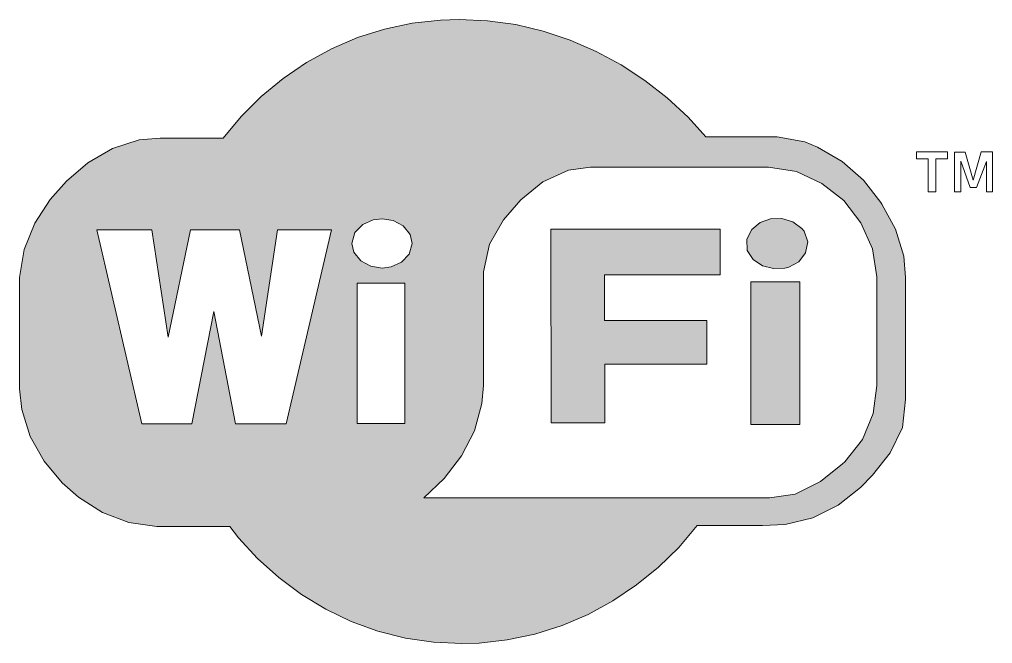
# Model space of a CAD drawing. Extents: x 1045242.6 to 1045297.5, y 1052989.6 to 1053024.8.
import ezdxf

# ---------------------------------------------------------------- set-up
doc = ezdxf.new("R2010")
doc.units = 0
doc.layers.add('www.cadblocksfree.com', color=7, linetype='Continuous', lineweight=15)

# ---------------------------------------------------------------- blocks, each defined once
blk = doc.blocks.new('A$C7A7A6CBF')
at = {"layer": 'www.cadblocksfree.com', "linetype": 'Continuous'}
h = blk.add_hatch(color=256, dxfattribs=at)
h.dxf.hatch_style = 1
h.paths.add_polyline_path([(-0.625, 35.197), (0.973, 35.124), (2.557, 34.904), (4.115, 34.539), (5.632, 34.033), (7.098, 33.393), (8.505, 32.63), (9.843, 31.754), (11.106, 30.772), (12.285, 29.69), (13.289, 28.582), (17.304, 28.582), (18.87, 28.293), (19.591, 27.988), (20.971, 27.182), (22.173, 26.129), (23.151, 24.865), (23.216, 24.766), (23.979, 23.361), (24.454, 21.837), (24.557, 20.644), (24.557, 13.755), (24.381, 12.17), (23.681, 10.739), (22.681, 9.491), (22.002, 8.782), (20.755, 7.785), (19.32, 7.086), (17.769, 6.702), (16.482, 6.638), (12.787, 6.638), (11.759, 5.413), (10.611, 4.299), (9.369, 3.291), (8.042, 2.398), (6.639, 1.63), (5.169, 0.999), (3.644, 0.515), (2.079, 0.186), (0.488, 0.014), (-0.488, -0.014), (-2.086, 0.062), (-3.669, 0.295), (-5.22, 0.686), (-6.723, 1.232), (-8.165, 1.925), (-9.533, 2.754), (-10.817, 3.708), (-12.008, 4.776), (-13.091, 5.953), (-13.582, 6.593), (-17.687, 6.593), (-19.267, 6.811), (-20.757, 7.388), (-22.105, 8.245), (-23.025, 9.056), (-24.055, 10.278), (-24.841, 11.669), (-25.318, 13.193), (-25.443, 14.348), (-25.443, 20.644), (-25.176, 22.216), (-24.57, 23.695), (-23.706, 25.039), (-22.797, 26.072), (-21.581, 27.11), (-20.2, 27.914), (-18.681, 28.404), (-17.505, 28.49), (-13.946, 28.49), (-12.937, 29.73), (-11.8, 30.856), (-10.565, 31.873), (-9.242, 32.772), (-7.841, 33.543), (-6.371, 34.175), (-4.847, 34.658), (-3.281, 34.988), (-1.691, 35.164)])
h.paths.add_polyline_path([(-6.39, 20.322), (-6.39, 12.396), (-3.693, 12.396), (-3.693, 20.322)], flags=16)
h.paths.add_polyline_path([(-4.984, 21.171), (-5.614, 21.27), (-6.176, 21.57), (-6.572, 22.065), (-6.684, 22.56), (-6.512, 23.169), (-6.072, 23.627), (-5.491, 23.886), (-4.984, 23.949), (-4.355, 23.851), (-3.793, 23.551), (-3.396, 23.055), (-3.285, 22.56), (-3.456, 21.952), (-3.896, 21.494), (-4.478, 21.234)], flags=16)
h.paths.add_polyline_path([(-21.07, 23.335), (-18.531, 12.386), (-15.726, 12.386), (-14.471, 18.728), (-13.262, 12.386), (-10.388, 12.386), (-7.833, 23.335), (-10.89, 23.335), (-11.78, 17.336), (-13.029, 23.335), (-15.799, 23.335), (-17.049, 17.268), (-17.977, 23.335)], flags=16)
h.paths.add_polyline_path([(21.063, 24.979), (22.038, 23.714), (22.692, 22.258), (22.925, 20.681), (22.925, 14.553), (22.728, 12.97), (22.117, 11.496), (21.126, 10.246), (20.997, 10.125), (19.748, 9.128), (18.319, 8.418), (16.879, 8.197), (-2.631, 8.197), (-1.478, 9.304), (-0.511, 10.577), (0.225, 11.995), (0.654, 13.533), (0.735, 14.553), (0.735, 20.959), (1.074, 22.512), (1.867, 23.898), (2.843, 25.028), (4.079, 26.039), (5.531, 26.696), (6.781, 26.858), (16.814, 26.858), (18.391, 26.617), (19.837, 25.944)], flags=16)
h = blk.add_hatch(color=256, dxfattribs=at)
h.dxf.hatch_style = 1
h.paths.add_polyline_path([(4.559, 12.445), (7.582, 12.445), (7.582, 15.746), (13.334, 15.746), (13.334, 18.214), (7.565, 18.214), (7.565, 20.796), (14.085, 20.796), (14.085, 23.361), (4.542, 23.361)])
h.paths.add_polyline_path([(17.974, 21.226), (18.535, 21.524), (18.915, 22.032), (19.034, 22.655), (18.829, 23.253), (18.706, 23.399), (18.189, 23.771), (17.58, 23.959), (16.942, 23.948), (16.343, 23.732), (15.889, 23.352), (15.589, 22.793), (15.617, 22.163), (15.952, 21.653), (16.48, 21.298), (17.099, 21.143), (17.736, 21.172)])
h.paths.add_polyline_path([(18.596, 16.367), (18.596, 20.388), (17.21, 20.388), (15.823, 20.388), (15.823, 16.367), (15.823, 12.346), (17.21, 12.346), (18.596, 12.346)])
for points in [[(-0.625, 35.197), (0.973, 35.124), (2.557, 34.904), (4.115, 34.539), (5.632, 34.033), (7.098, 33.393), (8.505, 32.63), (9.843, 31.754), (11.106, 30.772), (12.285, 29.69), (13.289, 28.582), (17.304, 28.582), (18.87, 28.293), (19.591, 27.988), (20.971, 27.182), (22.173, 26.129), (23.151, 24.865), (23.216, 24.766), (23.979, 23.361), (24.454, 21.837), (24.557, 20.644), (24.557, 13.755), (24.381, 12.17), (23.681, 10.739), (22.681, 9.491), (22.002, 8.782), (20.755, 7.785), (19.32, 7.086), (17.769, 6.702), (16.482, 6.638), (12.787, 6.638), (11.759, 5.413), (10.611, 4.299), (9.369, 3.291), (8.042, 2.398), (6.639, 1.63), (5.169, 0.999), (3.644, 0.515), (2.079, 0.186), (0.488, 0.014), (-0.488, -0.014), (-2.086, 0.062), (-3.669, 0.295), (-5.22, 0.686), (-6.723, 1.232), (-8.165, 1.925), (-9.533, 2.754), (-10.817, 3.708), (-12.008, 4.776), (-13.091, 5.953), (-13.582, 6.593), (-17.687, 6.593), (-19.267, 6.811), (-20.757, 7.388), (-22.105, 8.245), (-23.025, 9.056), (-24.055, 10.278), (-24.841, 11.669), (-25.318, 13.193), (-25.443, 14.348), (-25.443, 20.644), (-25.176, 22.216), (-24.57, 23.695), (-23.706, 25.039), (-22.797, 26.072), (-21.581, 27.11), (-20.2, 27.914), (-18.681, 28.404), (-17.505, 28.49), (-13.946, 28.49), (-12.937, 29.73), (-11.8, 30.856), (-10.565, 31.873), (-9.242, 32.772), (-7.841, 33.543), (-6.371, 34.175), (-4.847, 34.658), (-3.281, 34.988), (-1.691, 35.164)], [(25.162, 27.72), (25.162, 27.338), (25.835, 27.338), (25.835, 25.462), (26.262, 25.462), (26.262, 27.333), (26.924, 27.333), (26.924, 27.72), (25.162, 27.72), (25.162, 27.72)], [(27.323, 27.715), (27.323, 25.462), (27.665, 25.462), (27.665, 27.207), (28.198, 25.718), (28.559, 25.718), (29.113, 27.184), (29.113, 25.462), (29.461, 25.462), (29.461, 27.72), (28.823, 27.72), (28.372, 26.133), (27.91, 27.715), (27.323, 27.715), (27.323, 27.715)], [(21.063, 24.979), (22.038, 23.714), (22.692, 22.258), (22.925, 20.681), (22.925, 14.553), (22.728, 12.97), (22.117, 11.496), (21.126, 10.246), (20.997, 10.125), (19.748, 9.128), (18.319, 8.418), (16.879, 8.197), (-2.631, 8.197), (-2.631, 8.197), (-1.478, 9.304), (-0.511, 10.577), (0.225, 11.995), (0.654, 13.533), (0.735, 14.553), (0.735, 20.959), (1.074, 22.512), (1.867, 23.898), (2.843, 25.028), (4.079, 26.039), (5.531, 26.696), (6.781, 26.858), (16.814, 26.858), (18.391, 26.617), (19.837, 25.944)], [(-4.984, 21.171), (-5.614, 21.27), (-6.176, 21.57), (-6.572, 22.065), (-6.684, 22.56), (-6.512, 23.169), (-6.072, 23.627), (-5.491, 23.886), (-4.984, 23.949), (-4.355, 23.851), (-3.793, 23.551), (-3.396, 23.055), (-3.285, 22.56), (-3.456, 21.952), (-3.896, 21.494), (-4.478, 21.234)], [(17.974, 21.226), (18.535, 21.524), (18.915, 22.032), (19.034, 22.655), (18.829, 23.253), (18.706, 23.399), (18.189, 23.771), (17.58, 23.959), (16.942, 23.948), (16.343, 23.732), (15.889, 23.352), (15.589, 22.793), (15.617, 22.163), (15.952, 21.653), (16.48, 21.298), (17.099, 21.143), (17.736, 21.172)], [(-21.07, 23.335), (-18.531, 12.386), (-15.726, 12.386), (-14.471, 18.728), (-13.262, 12.386), (-10.388, 12.386), (-7.833, 23.335), (-10.89, 23.335), (-11.78, 17.336), (-13.029, 23.335), (-15.799, 23.335), (-17.049, 17.268), (-17.977, 23.335), (-21.07, 23.335), (-21.07, 23.335)], [(4.559, 12.445), (7.582, 12.445), (7.582, 15.746), (13.334, 15.746), (13.334, 18.214), (7.565, 18.214), (7.565, 20.796), (14.085, 20.796), (14.085, 23.361), (4.542, 23.361), (4.559, 12.445), (4.559, 12.445)], [(-6.39, 20.322), (-6.39, 12.396), (-3.693, 12.396), (-3.693, 20.322), (-6.39, 20.322), (-6.39, 20.322)], [(18.596, 16.367), (18.596, 20.388), (17.21, 20.388), (15.823, 20.388), (15.823, 16.367), (15.823, 12.346), (17.21, 12.346), (18.596, 12.346), (18.596, 16.367), (18.596, 16.367)]]:
    blk.add_lwpolyline(points, close=True, dxfattribs=at)

msp = doc.modelspace()

# ---------------------------------------------------------------- block references
at = {"layer": 'www.cadblocksfree.com'}
msp.add_blockref('A$C7A7A6CBF', (1045268.004, 1052989.565), dxfattribs=at)

doc.saveas('drawing.dxf')
